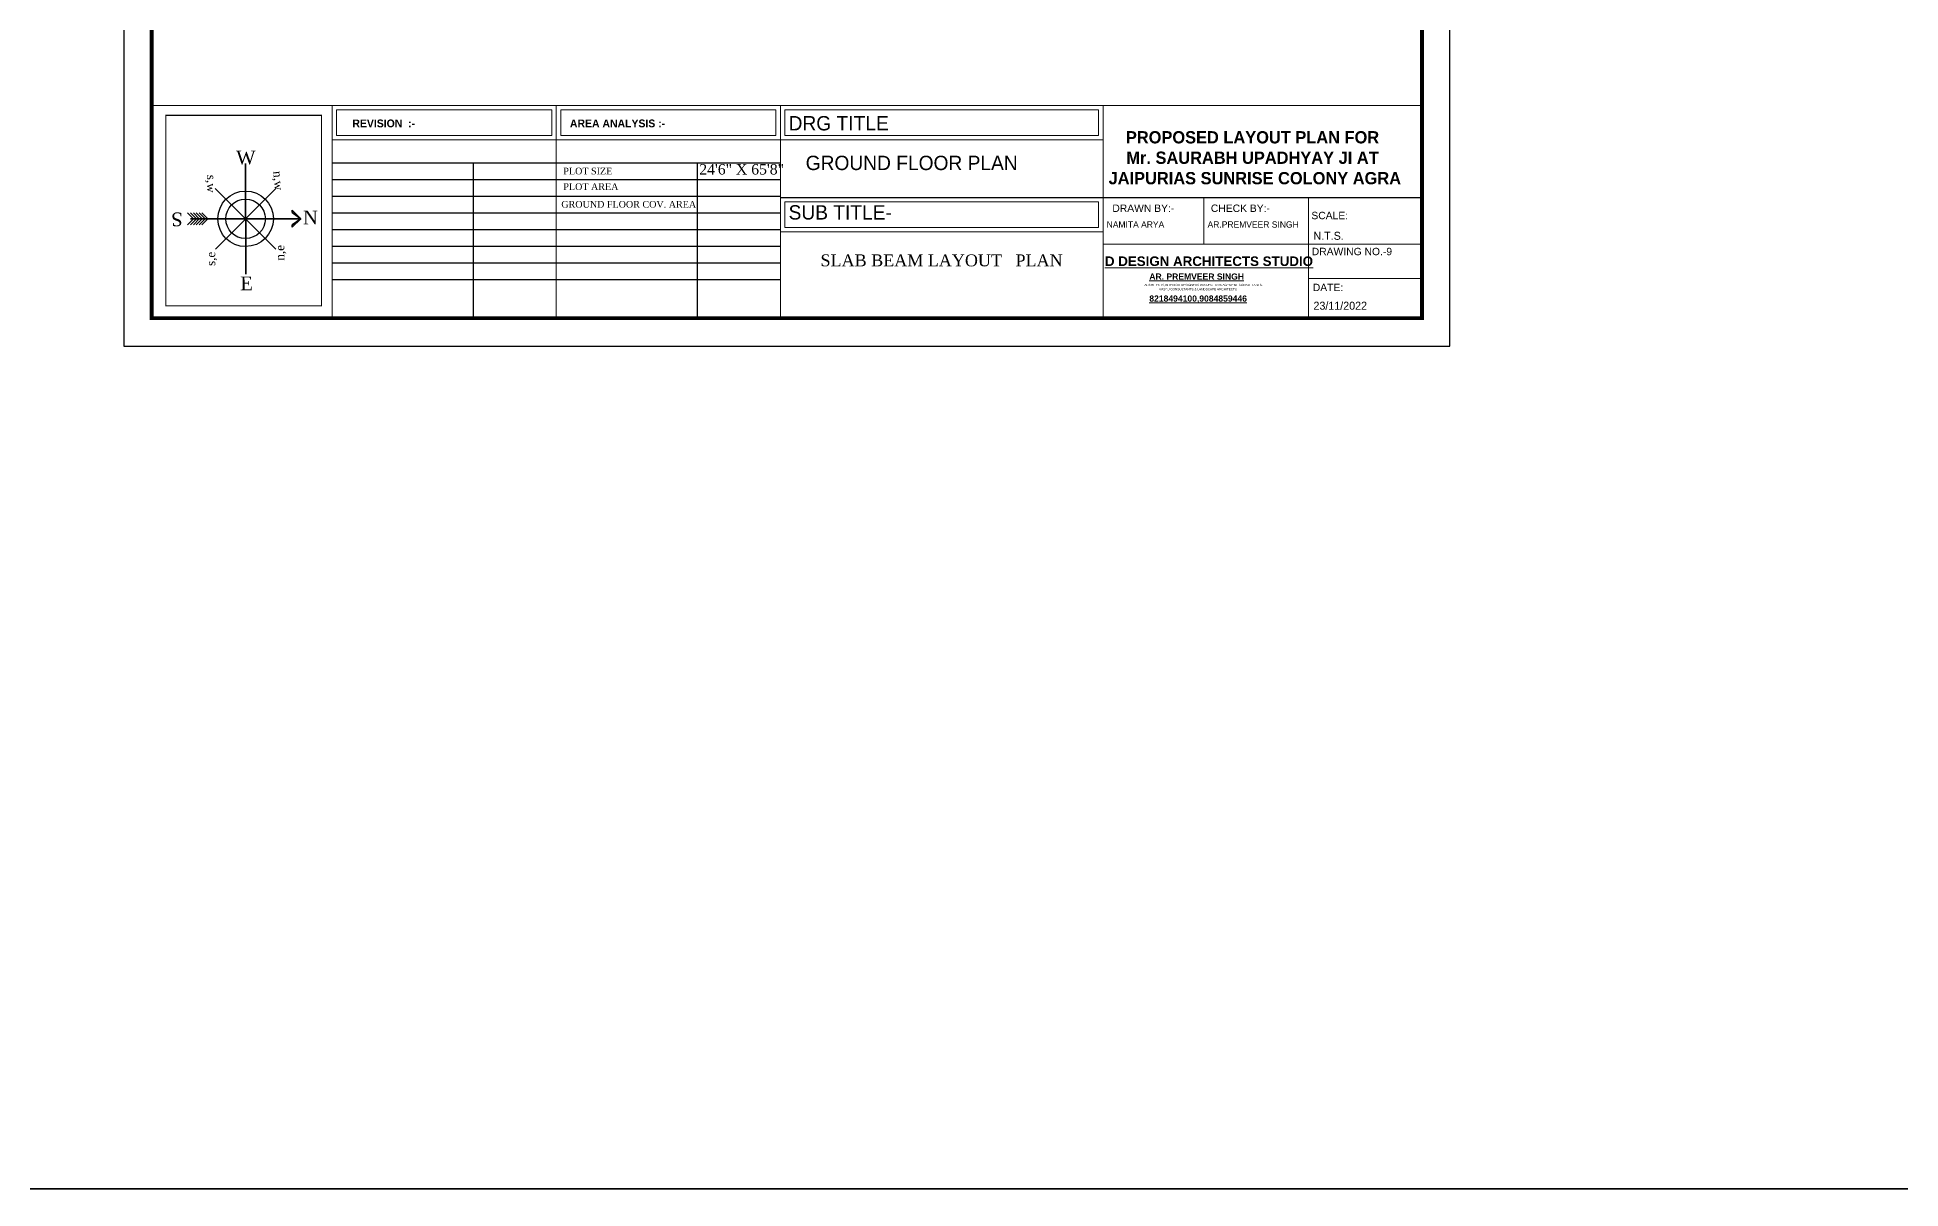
# Model space of a CAD drawing. Header units: millimetres. Extents: x -6808 to 215771, y -89660 to -16303.
# Drawn here: x 100058 to 101239, y -48747 to -48018 of the extents above; entities that cross this region are included whole.
import ezdxf

# ---------------------------------------------------------------- set-up
doc = ezdxf.new("R2010")
doc.units = ezdxf.units.MM
doc.linetypes.add('DASHED', pattern=[0.75, 0.5, -0.25])
doc.layers.get('0').update_dxf_attribs({"color": 8})
doc.layers.add('Beam Text', color=6, linetype='Continuous')
doc.layers.add('FORMAT', color=7, linetype='Continuous')
for name, color, linetype, lineweight in [('FORMAT LAAYER', 250, 'Continuous', 13), ('Projection', 190, 'DASHED', 25), ('wall', 7, 'Continuous', 35)]:
    doc.layers.add(name, color=color, linetype=linetype, lineweight=lineweight)
doc.styles.add('cdim', font='arial.ttf')
doc.styles.add('HYPERMARTBORA0$0$SANSSERIFBOLD', font='sasb____.pfb', dxfattribs={"height": 0.2})
doc.styles.add('SAJ', font='eurr____.ttf')
doc.styles.get("Standard").update_dxf_attribs({"font": 'times.ttf'})
doc.styles.add('working', font='swissl.ttf')

msp = doc.modelspace()

# ---------------------------------------------------------------- linework, layer by layer
at = {"lineweight": -3}
for p, q in [((100170.87, -48113.887), (100209.301, -48152.224)), ((100170.917, -48152.271), (100209.254, -48113.84))]:
    msp.add_line(p, q, dxfattribs=at)
at = {"ltscale": 0.2}
for major_axis in [(-12.454, 12.423), (-8.864, 8.842)]:
    msp.add_ellipse((100190.085, -48133.056), major_axis=major_axis, ratio=1, start_param=3.92699082, end_param=10.21017612, dxfattribs=at)
at = {"layer": 'FORMAT', "lineweight": 18}
for p, q in [((100386.885, -48061.299), (100386.885, -48083.106)), ((100528.913, -48083.106), (100528.913, -48061.299))]:
    msp.add_line(p, q, dxfattribs=at)
at = {"layer": 'FORMAT', "linetype": 'ByBlock'}
for p, q in [((100245.425, -48097.59), (100528.913, -48097.59)), ((100245.425, -48108.155), (100528.913, -48108.155)), ((100245.425, -48118.719), (100528.913, -48118.719)), ((100245.425, -48129.284), (100528.913, -48129.284)), ((100245.425, -48139.848), (100528.913, -48139.848)), ((100245.425, -48150.413), (100528.913, -48150.413)), ((100245.425, -48160.977), (100528.913, -48160.977)), ((100245.425, -48171.542), (100528.913, -48171.542))]:
    msp.add_line(p, q, dxfattribs=at)
at = {"layer": 'FORMAT'}
for p, q in [((100334.56, -48196.039), (100334.56, -48097.59)), ((100476.304, -48196.039), (100476.304, -48097.59))]:
    msp.add_line(p, q, dxfattribs=at)
at = {"layer": 'FORMAT', "ltscale": 2}
msp.add_line((100528.913, -48119.559), (100935.427, -48119.559), dxfattribs=at)
at = {"layer": 'FORMAT', "lineweight": 13, "ltscale": 20}
for p, q in [((100797.196, -48119.559), (100797.196, -48149.194)), ((100863.383, -48170.826), (100935.427, -48170.826))]:
    msp.add_line(p, q, dxfattribs=at)
at = {"layer": 'FORMAT', "color": 0}
msp.add_lwpolyline([(100112.89, -47020.609), (100112.89, -48213.724), (100953.111, -48213.724), (100953.111, -47020.609)], close=True, dxfattribs=at)
msp.add_lwpolyline([(100112.89, -47020.609), (100112.89, -48213.724), (100953.111, -48213.724), (100953.111, -47020.609)], close=True, dxfattribs=at)
at = {"layer": 'FORMAT', "color": 0, "const_width": 2.464}
msp.add_lwpolyline([(100130.574, -47038.294), (100130.574, -48196.039), (100935.427, -48196.039), (100935.427, -47038.294)], close=True, dxfattribs=at)
msp.add_lwpolyline([(100130.574, -47038.294), (100130.574, -48196.039), (100935.427, -48196.039), (100935.427, -47038.294)], close=True, dxfattribs=at)
at = {"layer": 'FORMAT', "ltscale": 2, "const_width": 0.615}
for points in [[(100244.858, -48061.299), (100244.858, -48196.039), (100130.574, -48196.039), (100130.574, -48061.299), (100935.427, -48061.299)], [(100386.885, -48196.039), (100386.885, -48061.299)], [(100528.913, -48196.039), (100528.913, -48061.299)]]:
    msp.add_lwpolyline(points, dxfattribs=at)
at = {"layer": 'FORMAT', "lineweight": 18}
for points in [[(100733.311, -48083.106), (100244.858, -48083.106), (100244.858, -48061.299), (100733.311, -48061.299)], [(100733.311, -48061.299), (100733.311, -48083.106)]]:
    msp.add_lwpolyline(points, dxfattribs=at)
at = {"layer": 'FORMAT', "const_width": 0.615}
msp.add_lwpolyline([(100733.311, -48196.039), (100733.311, -48061.299)], dxfattribs=at)
at = {"layer": 'FORMAT', "ltscale": 2, "const_width": 0.661}
msp.add_lwpolyline([(100139.581, -48067.532), (100238.219, -48067.532), (100238.219, -48188.161), (100139.581, -48188.161)], close=True, dxfattribs=at)
at = {"layer": 'FORMAT', "lineweight": 18}
for points in [[(100247.674, -48064.115), (100384.069, -48064.115), (100384.069, -48080.29), (100247.674, -48080.29)], [(100389.701, -48064.115), (100526.096, -48064.115), (100526.096, -48080.29), (100389.701, -48080.29)], [(100531.729, -48064.115), (100730.495, -48064.115), (100730.495, -48080.29), (100531.729, -48080.29)], [(100528.913, -48119.559), (100733.311, -48119.559), (100733.311, -48141.365), (100528.913, -48141.365)], [(100531.729, -48122.375), (100730.495, -48122.375), (100730.495, -48138.549), (100531.729, -48138.549)]]:
    msp.add_lwpolyline(points, close=True, dxfattribs=at)
at = {"layer": 'FORMAT', "color": 0, "lineweight": 13}
for points in [[(100863.383, -48196.039), (100863.383, -48119.559)], [(100733.311, -48149.194), (100935.427, -48149.194)]]:
    msp.add_lwpolyline(points, dxfattribs=at)
at = {"layer": 'wall', "ltscale": 60}
for p, q in [((100190.128, -48168.064), (100190.042, -48098.048)), ((100157.115, -48133.096), (100153.325, -48129.315)), ((100157.115, -48133.096), (100153.325, -48129.315)), ((100158.94, -48133.094), (100155.15, -48129.313)), ((100158.94, -48133.094), (100155.15, -48129.313)), ((100160.766, -48133.092), (100156.975, -48129.311)), ((100160.766, -48133.092), (100156.975, -48129.311)), ((100162.591, -48133.089), (100158.801, -48129.308)), ((100164.416, -48133.087), (100160.626, -48129.306)), ((100166.242, -48133.085), (100162.452, -48129.304)), ((100225.093, -48133.013), (100219.657, -48127.59)), ((100219.657, -48127.59), (100219.659, -48129.05)), ((100219.659, -48129.05), (100225.093, -48133.013)), ((100157.115, -48133.096), (100153.334, -48136.886)), ((100157.115, -48133.096), (100153.334, -48136.886)), ((100225.093, -48133.013), (100155.077, -48133.099)), ((100158.94, -48133.094), (100155.159, -48136.884)), ((100158.94, -48133.094), (100155.159, -48136.884)), ((100160.766, -48133.092), (100156.985, -48136.882)), ((100160.766, -48133.092), (100156.985, -48136.882)), ((100162.591, -48133.089), (100158.81, -48136.88)), ((100164.416, -48133.087), (100160.635, -48136.877)), ((100166.242, -48133.085), (100162.461, -48136.875)), ((100219.668, -48136.989), (100225.093, -48133.013)), ((100219.67, -48138.449), (100219.668, -48136.989)), ((100225.093, -48133.013), (100219.67, -48138.449))]:
    msp.add_line(p, q, dxfattribs=at)
at = {"layer": 'wall'}
msp.add_lwpolyline([(93155.422, -46609.38), (112001.612, -46609.38), (112001.612, -48747.451), (93155.422, -48747.451)], close=True, dxfattribs=at)

# ---------------------------------------------------------------- texts
for s, height, rotation, p in [('W', 8.703, 0.070059, (100184.051, -48098.566)), ('s,w', 5.4989, 270.070059, (100165.632, -48105.214)), ('n,w', 5.4989, 275.294842, (100207.516, -48103.031)), ('S', 8.703, 180.070059, (100150.209, -48129.081)), ('s,e', 5.4989, 90.070059, (100170.835, -48162.943)), ('n,e', 5.4989, 90.070059, (100214.585, -48159.586)), ('E', 8.703, 0.070059, (100186.675, -48178.328))]:
    msp.add_text(s, height=height, rotation=rotation).set_placement(p)
at = {"layer": 'Beam Text', "linetype": 'ByBlock', "lineweight": 30, "ltscale": 2, "insert": (100629.586, -48159.443), "char_height": 7.56877, "width": 249.37363, "attachment_point": 5}
msp.add_mtext(' SLAB BEAM LAYOUT   PLAN', dxfattribs=at)
at = {"layer": 'FORMAT', "lineweight": 13, "style": 'working'}
for s, height, p in [('DRAWN BY:-', 4.6834, (100739.192, -48128.712)), (' CHECK BY:-', 4.68341, (100799.784, -48128.712)), ('SCALE:', 4.6834, (100865.291, -48133.318)), ('DRAWING NO.-9', 4.68341, (100865.538, -48156.128)), ('DATE:', 4.6834, (100866.198, -48178.879))]:
    msp.add_text(s, height=height, dxfattribs=at).set_placement(p)
at = {"layer": 'FORMAT', "style": 'cdim'}
for s, insert, char_height, width, attachment_point in [('\\A1;{\\fCentury Gothic|b1|i0|c0|p34;REVISION  :-}', (100257.741, -48070.168), 4.95213, 109.34491, 1), ('\\A1;{\\fCentury Gothic|b1|i0|c0|p34;AREA ANALYSIS :-}', (100395.559, -48070.168), 4.95213, 109.34491, 1), ('\\A1;{\\fDilleniaUPC|b1|i0|c0|p18;PROPOSED LAYOUT PLAN FOR \\PMr. SAURABH UPADHYAY JI AT \\P JAIPURIAS SUNRISE COLONY AGRA}', (100828.011, -48094.432), 7.76805, 195.14965, 5)]:
    msp.add_mtext(s, dxfattribs=dict(at, insert=insert, char_height=char_height, width=width, attachment_point=attachment_point))
at = {"layer": 'FORMAT', "ltscale": 2, "attachment_point": 1, "style": 'SAJ'}
for s, insert, char_height, width in [('\\A1;{\\fCentury Gothic|b0|i0|c0|p34;DRG TITLE}', (100534.097, -48067.989), 9.0842, 210.62957), ('\\A1;{\\fCentury Gothic|b0|i0|c0|p34;GROUND FLOOR PLAN}', (100544.926, -48093.124), 9.0842, 210.62957), ('\\A1;{\\fCentury Gothic|b0|i0|c0|p34;SUB TITLE-}', (100534.094, -48124.449), 9.0842, 210.62957), ('\\A1;{\\fShonar Bangla|b0|i0|c0|p34;NAMITA ARYA}', (100735.607, -48134.657), 4.02454, 205.20557), ('\\A1;{\\fShonar Bangla|b0|i0|c0|p34;AR.PREMVEER SINGH}', (100799.539, -48134.657), 4.02454, 205.20557), ('\\A1;{\\fShonar Bangla|b0|i0|c0|p34;N.T.S.}', (100866.624, -48141.297), 5.06931, 131.64348), ('\\A1;{\\fShonar Bangla|b0|i0|c0|p34;23/11/2022}', (100866.624, -48185.59), 5.06931, 131.64348)]:
    msp.add_mtext(s, dxfattribs=dict(at, insert=insert, char_height=char_height, width=width))
at = {"layer": 'FORMAT', "lineweight": 13, "attachment_point": 1, "style": 'working'}
for s, insert, char_height, width in [('\\A1;{\\fBook Antiqua|b0|i0|c0|p18;PLOT SIZE}', (100391.379, -48100.705), 4.22442, 109.34491), ('\\A1;{\\fBook Antiqua|b0|i0|c0|p18;24\'6" X 65\'8"}', (100477.499, -48098.419), 6.58502, 170.44662), ('\\A1;{\\fBook Antiqua|b0|i0|c0|p18;PLOT AREA}', (100391.379, -48110.587), 4.22442, 109.34491), ('\\A1;{\\fBook Antiqua|b0|i0|c0|p18;GROUND FLOOR COV. AREA}', (100390.102, -48121.777), 4.22442, 109.34491)]:
    msp.add_mtext(s, dxfattribs=dict(at, insert=insert, char_height=char_height, width=width))
at = {"layer": 'FORMAT LAAYER', "color": 0, "lineweight": 13}
for s, height, style, p in [('%%UD DESIGN ARCHITECTS STUDIO', 6.04626, 'HYPERMARTBORA0$0$SANSSERIFBOLD', (100734.496, -48162.956)), ('%%UAR. PREMVEER SINGH', 3.88304, 'HYPERMARTBORA0$0$SANSSERIFBOLD', (100762.626, -48171.582)), ('ARCHITECTS,INTERIOR DESIGNERS,PROJECT MANAGEMENT CONSULTANTS,', 1.41241, 'working', (100759.501, -48175.683)), ('VASTU CONSULTANTS & LANDSCAPE ARCHITECTS', 1.41241, 'working', (100768.846, -48178.38)), ('%%U8218494100,9084859446', 3.88304, 'HYPERMARTBORA0$0$SANSSERIFBOLD', (100762.626, -48185.522))]:
    msp.add_text(s, height=height, dxfattribs=dict(at, style=style)).set_placement(p)
at = {"layer": 'Projection', "color": 1}
msp.add_text('N', height=8.703, rotation=0.070059, dxfattribs=at).set_placement((100226.421, -48136.624))

doc.saveas('drawing.dxf')
